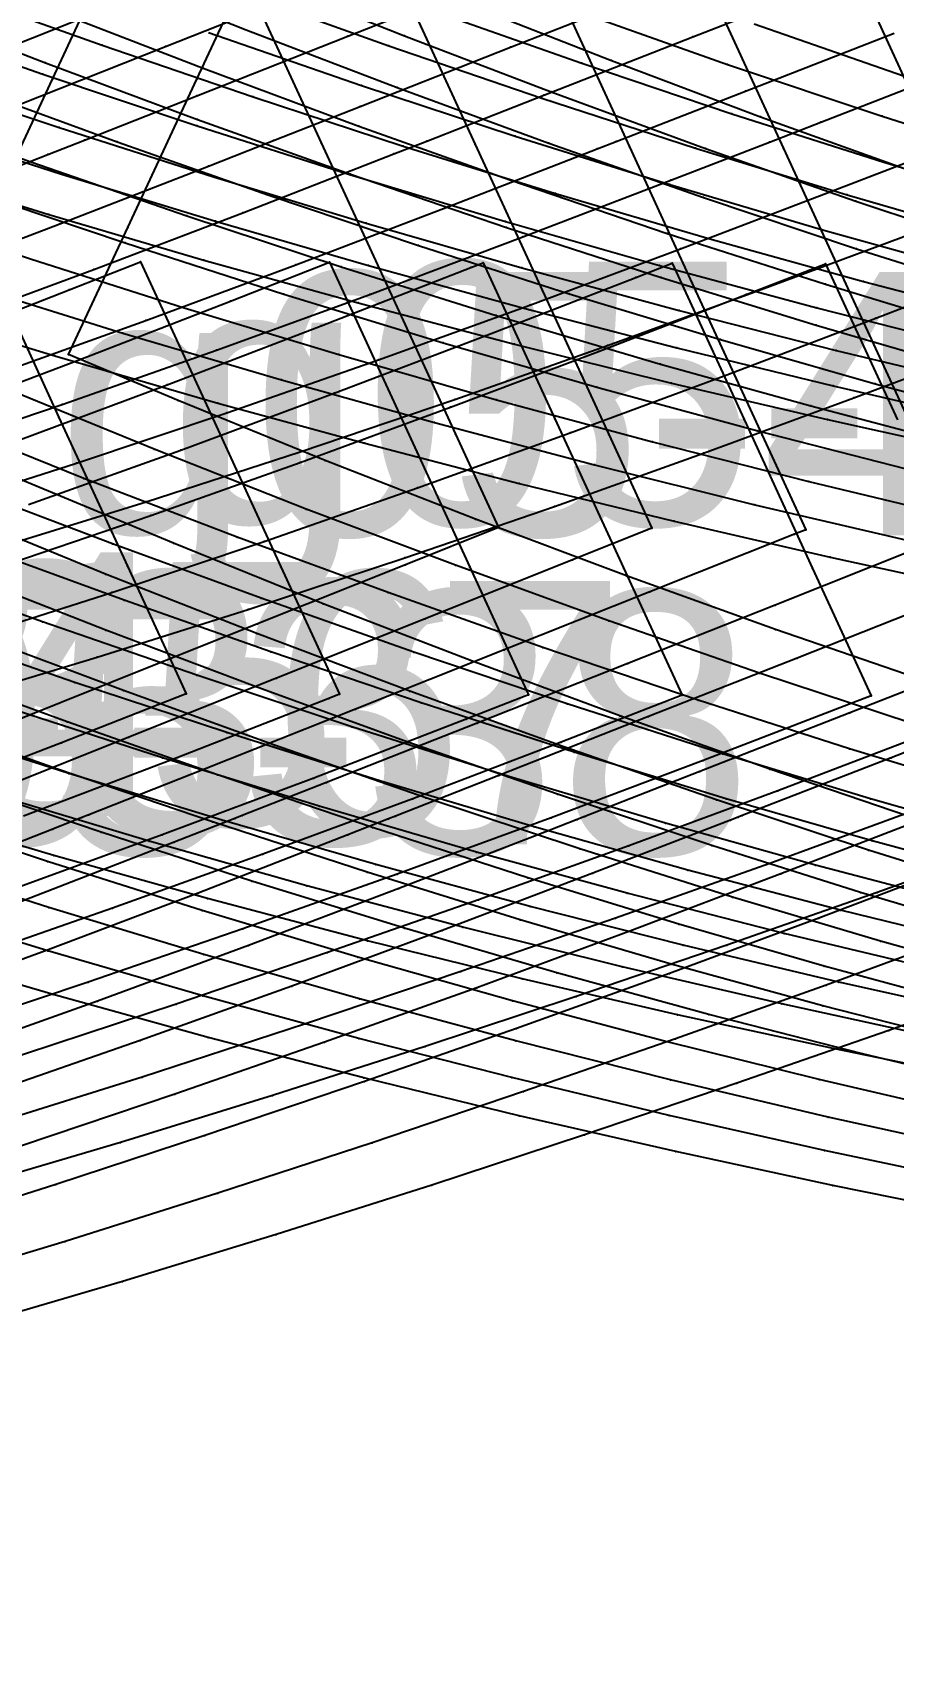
# Model space of a CAD drawing. Extents: x -2408 to 1029, y -526 to 2095.
# Drawn here: x -219 to -137.3, y 1349.2 to 1504.6 of the extents above; entities that cross this region are included whole.
import ezdxf

# ---------------------------------------------------------------- set-up
doc = ezdxf.new("R2010")
doc.units = 0
doc.layers.add('TEXT', color=7, linetype='Continuous')

# ---------------------------------------------------------------- blocks, each defined once
blk = doc.blocks.new(' -30')
at = {"layer": '1'}
for points in [[(-555.126614, 968.744174), (-569.740519, 973.715217), (-583.957737, 978.779047), (-598.040026, 983.991041), (-612.121741, 989.420042), (-626.341554, 995.162423), (-640.271813, 1000.969188), (-641.211014, 1001.363602), (-641.658173, 1001.552505), (-654.491313, 1006.952368), (-668.314998, 1012.789888), (-682.332241, 1018.726726), (-696.206515, 1024.618779), (-709.062424, 1030.09346), (-705.398722, 1037.958529), (-699.037878, 1051.61368)], [(318.337823, 1078.588526), (324.656628, 1064.865272), (331.128043, 1050.810587), (337.397954, 1037.193554), (341.476479, 1028.3358), (332.67395, 1024.812805), (318.612559, 1019.189992), (304.623987, 1013.601533), (290.473653, 1007.954145), (276.094572, 1002.222342), (273.450279, 1001.171188), (272.829819, 1000.922089), (261.800264, 996.540208), (247.75161, 991.036685), (233.544141, 985.642384), (219.371839, 980.464949), (204.897519, 975.358333), (190.61272, 970.499773), (175.89827, 965.724167), (161.474439, 961.294645), (147.270055, 957.182145), (132.709902, 953.223638)]]:
    blk.add_lwpolyline(points, dxfattribs=at)
at = {"layer": '14'}
blk.add_lwpolyline([(-554.715743, 981.995033), (-569.19848, 986.9827), (-583.328373, 992.069288), (-597.67518, 997.436942), (-611.940886, 1003.014693), (-625.885646, 1008.720417), (-636.292, 1013.072281), (-636.292076, 1013.072281), (-636.295509, 1013.064804), (-630.680852, 1025.118075), (-624.11852, 1039.205766), (-617.238503, 1053.975449), (-617.238503, 1053.975449), (-612.923028, 1052.206039), (-598.88844, 1046.521615), (-584.771804, 1040.976659), (-570.602837, 1035.635222), (-556.146623, 1030.432034)], dxfattribs=at)
at = {"layer": '2'}
for p in [(341.476479, 1028.3358), (-636.295509, 1013.064804)]:
    blk.add_point(p, dxfattribs=at)
at = {"layer": '3'}
for p in [(324.656628, 1064.865272), (331.128043, 1050.810587), (-584.771804, 1040.976659), (-624.11852, 1039.205766), (337.397954, 1037.193554), (-570.602837, 1035.635222), (-630.680852, 1025.118075), (332.67395, 1024.812805), (318.612559, 1019.189992), (304.623987, 1013.601533), (-636.292076, 1013.072281), (-636.292, 1013.072281), (-625.885646, 1008.720417), (-611.940886, 1003.014693), (-597.67518, 997.436942), (-626.341554, 995.162423), (-583.328373, 992.069288), (-612.121741, 989.420042), (-569.19848, 986.9827), (-598.040026, 983.991041), (-583.957737, 978.779047), (-569.740519, 973.715217)]:
    blk.add_point(p, dxfattribs=at)
at = {"layer": '4'}
for p in [(-636.292076, 1013.072281), (-636.292, 1013.072281)]:
    blk.add_point(p, dxfattribs=at)
blk = doc.blocks.new(' -31')
at = {"layer": '1'}
for points in [[(-546.168244, 961.610386), (-560.347986, 966.041115), (-574.789409, 970.814433), (-589.384613, 975.878556), (-603.910771, 981.136811), (-618.413336, 986.593646), (-632.792547, 992.241055), (-647.2214, 998.153363), (-654.896774, 1001.350937), (-655.374374, 1001.552124), (-661.462179, 1004.089911), (-675.439672, 1009.920464), (-689.56731, 1015.812902), (-703.667413, 1021.693208), (-717.425938, 1027.43046), (-722.946625, 1029.732361), (-719.306886, 1037.546035), (-712.961379, 1051.168307)], [(-571.206755, 1044.459492), (-557.023991, 1039.506951)], [(332.130361, 1078.422281), (338.4346, 1064.730689), (344.82474, 1050.852546), (351.105329, 1037.212323), (355.190239, 1028.340683), (347.677331, 1025.336233), (333.684744, 1019.743), (319.5571, 1014.098568), (305.542513, 1008.502237), (291.223184, 1002.787725), (287.16589, 1001.172028), (286.552792, 1000.924835), (277.016839, 997.130407), (262.706587, 991.540984), (248.583159, 986.212805), (234.087524, 980.916619), (219.857867, 975.87892), (205.622968, 971.021377), (191.274264, 966.332788), (176.777294, 961.830073), (162.292495, 957.58023), (147.544273, 953.509194), (132.93039, 949.727028)]]:
    blk.add_lwpolyline(points, dxfattribs=at)
at = {"layer": '14'}
blk.add_lwpolyline([(-556.197772, 978.04769), (-570.71022, 982.841463), (-585.017713, 987.808352), (-599.562903, 993.069454), (-613.740031, 998.398511), (-628.18245, 1004.075581), (-642.195981, 1009.819267), (-650.007172, 1013.071976), (-650.008011, 1013.072281), (-650.01152, 1013.064804), (-644.396845, 1025.118088), (-637.834502, 1039.205775), (-630.954475, 1053.975449), (-630.954475, 1053.975449), (-619.60841, 1049.367727), (-604.405046, 1043.328069), (-590.492016, 1038.00261), (-575.830816, 1032.625574), (-561.575868, 1027.640981), (-547.460029, 1022.954062)], dxfattribs=at)
at = {"layer": '2'}
blk.add_point((355.190239, 1028.340683), dxfattribs=at)
at = {"layer": '3'}
for p in [(338.4346, 1064.730689), (344.82474, 1050.852546), (-604.405046, 1043.328069), (-637.834502, 1039.205775), (-590.492016, 1038.00261), (351.105329, 1037.212323), (-575.830816, 1032.625574), (-561.575868, 1027.640981), (347.677331, 1025.336233), (333.684744, 1019.743), (319.5571, 1014.098568), (305.542513, 1008.502237), (-628.18245, 1004.075581), (-613.740031, 998.398511), (-599.562903, 993.069454), (-632.792547, 992.241055), (-585.017713, 987.808352), (-618.413336, 986.593646), (-570.71022, 982.841463), (-603.910771, 981.136811), (-589.384613, 975.878556), (-574.789409, 970.814433), (-560.347986, 966.041115)]:
    blk.add_point(p, dxfattribs=at)
blk = doc.blocks.new(' -32')
at = {"layer": '1'}
for points in [[(-547.398689, 957.94196), (-561.10481, 962.021127), (-575.21923, 966.479684), (-589.872546, 971.357826), (-604.079493, 976.298572), (-618.600649, 981.556692), (-632.775872, 986.905142), (-647.150864, 992.551079), (-661.282531, 998.311466), (-668.593979, 1001.343155), (-669.090958, 1001.550827), (-675.427455, 1004.179622), (-689.401819, 1009.976072), (-703.48105, 1015.811328), (-717.472777, 1021.606264), (-731.302416, 1027.330239), (-736.734848, 1029.577408), (-733.031314, 1037.527944), (-726.691241, 1051.138485)], [(-588.118334, 1045.680245), (-573.747795, 1040.606701), (-559.068408, 1035.682334), (-545.043277, 1031.231598)], [(131.220497, 1018.445942), (145.752876, 1022.224506), (160.195872, 1026.232034), (174.597374, 1030.48259), (188.631312, 1034.876482), (202.885353, 1039.597651), (217.472892, 1044.690018), (231.574709, 1049.847768), (245.806485, 1055.258173), (259.789032, 1060.730029), (271.347237, 1065.315628), (274.125396, 1066.417904), (288.46595, 1072.11752), (302.608638, 1077.738949)], [(345.916914, 1078.269089), (352.226522, 1064.5658), (358.538991, 1050.856301), (364.82154, 1037.211813), (368.953018, 1028.239059), (367.889338, 1027.814234), (354.172729, 1022.342552), (340.32829, 1016.828539), (326.21317, 1011.215339), (311.875114, 1005.523453), (300.883141, 1001.169281), (300.238895, 1000.912933), (297.489484, 999.824994), (283.125429, 994.180019), (268.751064, 988.674201), (254.273598, 983.326862), (239.671953, 978.105214), (225.089148, 973.051832), (210.364599, 968.146057), (195.655611, 963.47221), (181.238031, 959.126345), (166.393119, 954.903956), (151.730816, 950.981879), (136.760752, 947.22716)]]:
    blk.add_lwpolyline(points, dxfattribs=at)
at = {"layer": '14'}
blk.add_lwpolyline([(-547.869195, 971.30855), (-562.163671, 975.645597), (-576.51792, 980.265068), (-591.27833, 985.269421), (-605.969177, 990.474472), (-620.29887, 995.744541), (-634.852344, 1001.321915), (-649.071391, 1007.024441), (-663.723526, 1013.072052), (-663.723984, 1013.072281), (-663.727493, 1013.064804), (-658.112836, 1025.118075), (-651.550504, 1039.205766), (-644.670486, 1053.975449), (-644.670486, 1053.975449), (-633.682431, 1049.535537), (-619.437093, 1043.890796), (-605.102571, 1038.402861), (-590.719169, 1033.118414), (-576.037771, 1027.966365), (-561.50025, 1023.118116), (-546.884833, 1018.510793)], dxfattribs=at)
at = {"layer": '2'}
blk.add_point((368.953018, 1028.239059), dxfattribs=at)
at = {"layer": '3'}
for p in [(352.226522, 1064.5658), (358.538991, 1050.856301), (-573.747795, 1040.606701), (-605.102571, 1038.402861), (364.82154, 1037.211813), (-559.068408, 1035.682334), (-590.719169, 1033.118414), (-576.037771, 1027.966365), (367.889338, 1027.814234), (-561.50025, 1023.118116), (354.172729, 1022.342552), (340.32829, 1016.828539), (326.21317, 1011.215339), (311.875114, 1005.523453), (-634.852344, 1001.321915), (300.238895, 1000.912933), (300.883141, 1001.169281), (297.489484, 999.824994), (-620.29887, 995.744541), (-605.969177, 990.474472), (-632.775872, 986.905142), (-591.27833, 985.269421), (-618.600649, 981.556692), (-576.51792, 980.265068), (-604.079493, 976.298572), (-562.163671, 975.645597), (-589.872546, 971.357826), (-575.21923, 966.479684), (-561.10481, 962.021127)]:
    blk.add_point(p, dxfattribs=at)
at = {"layer": '4'}
for p in [(300.238895, 1000.912933), (300.883141, 1001.169281)]:
    blk.add_point(p, dxfattribs=at)
blk = doc.blocks.new(' -33')
at = {"layer": '1'}
for points in [[(-545.149032, 953.489389), (-559.232663, 957.409186), (-573.264929, 961.57915), (-587.762905, 966.154363), (-602.382815, 971.016992), (-616.743148, 976.006816), (-631.099971, 981.177403), (-645.33917, 986.503052), (-659.78629, 992.156968), (-673.873731, 997.871882), (-682.281036, 1001.3311), (-682.806625, 1001.551514), (-688.225036, 1003.783401), (-702.54612, 1009.702672), (-716.502524, 1015.48381), (-730.499472, 1021.292551), (-744.362144, 1027.055798), (-750.445557, 1029.588776), (-746.741071, 1037.541389), (-740.393803, 1051.167375)], [(-602.056997, 1045.826686), (-587.562063, 1040.709532), (-573.327678, 1035.917621), (-558.893429, 1031.312961), (-544.508707, 1026.990242)], [(134.079505, 1015.688423), (148.839588, 1019.383526), (163.675903, 1023.352798), (178.271132, 1027.510495), (192.971397, 1031.957475), (207.179358, 1036.510142), (221.72836, 1041.429301), (236.236683, 1046.582096), (250.637788, 1051.918362), (264.767873, 1057.335993), (279.065367, 1062.943275), (285.062695, 1065.316849), (293.363699, 1068.602246), (307.309375, 1074.134018), (321.33089, 1079.704903), (335.201751, 1085.223713), (349.071618, 1090.749711), (353.139229, 1092.372131), (359.660655, 1078.208832), (365.989945, 1064.462811), (372.269339, 1050.82515), (378.545277, 1037.194993)], [(379.101655, 1026.653663), (365.205599, 1021.131295), (351.214287, 1015.587585), (336.924522, 1009.942887), (322.617196, 1004.311147), (314.599247, 1001.169128), (313.911743, 1000.89592), (308.153438, 998.643203), (293.983596, 993.144724), (279.776812, 987.744295), (265.567846, 982.512143), (251.24589, 977.424028), (236.778171, 972.451509), (222.351953, 967.667013), (207.617936, 962.994501), (193.064115, 958.612652), (178.346321, 954.423466), (163.665673, 950.487449), (149.114829, 946.819649), (134.323275, 943.323471)]]:
    blk.add_lwpolyline(points, dxfattribs=at)
at = {"layer": '14'}
for points in [[(-546.027894, 966.87797), (-560.157262, 970.903811), (-574.216292, 975.171093), (-588.977959, 979.915293), (-603.527283, 984.834254), (-618.011682, 989.94154), (-632.130203, 995.1012), (-646.486415, 1000.558219), (-660.505987, 1006.127055), (-674.718011, 1011.948869), (-677.439651, 1013.072128), (-677.440033, 1013.072281), (-677.443466, 1013.064804), (-671.828808, 1025.118075), (-665.266477, 1039.205766), (-658.386459, 1053.975449)], [(-637.534459, 1045.648573), (-623.530547, 1040.239618), (-608.744363, 1034.744457), (-594.398171, 1029.637681), (-579.459447, 1024.567432), (-564.441276, 1019.737663), (-550.099897, 1015.387705)], [(290.383148, 1053.761826), (297.205089, 1038.945869), (303.712027, 1024.81404), (309.280891, 1012.721558), (309.280128, 1012.721252), (309.280109, 1012.721252), (297.443515, 1008.064399), (283.2111, 1002.58065)]]:
    blk.add_lwpolyline(points, dxfattribs=at)
at = {"layer": '2'}
blk.add_point((309.280891, 1012.721558), dxfattribs=at)
at = {"layer": '3'}
for p in [(307.309375, 1074.134018), (365.989945, 1064.462811), (372.269339, 1050.82515), (-623.530547, 1040.239618), (-587.562063, 1040.709532), (297.205089, 1038.945869), (-573.327678, 1035.917621), (-608.744363, 1034.744457), (-558.893429, 1031.312961), (-594.398171, 1029.637681), (-579.459447, 1024.567432), (303.712027, 1024.81404), (365.205599, 1021.131295), (-564.441276, 1019.737663), (351.214287, 1015.587585), (309.280109, 1012.721252), (309.280128, 1012.721252), (336.924522, 1009.942887), (297.443515, 1008.064399), (322.617196, 1004.311147), (313.911743, 1000.89592), (314.599247, 1001.169128), (308.153438, 998.643203), (-632.130203, 995.1012), (-618.011682, 989.94154), (-603.527283, 984.834254), (-631.099971, 981.177403), (-588.977959, 979.915293), (-616.743148, 976.006816), (-574.216292, 975.171093), (-602.382815, 971.016992), (-560.157262, 970.903811), (-587.762905, 966.154363), (-573.264929, 961.57915), (-559.232663, 957.409186)]:
    blk.add_point(p, dxfattribs=at)
at = {"layer": '4'}
for p in [(309.280109, 1012.721252), (309.280128, 1012.721252), (313.911743, 1000.89592), (314.599247, 1001.169128)]:
    blk.add_point(p, dxfattribs=at)
at = {"layer": 'TEXT', "color": 7}
blk.add_text('g05-33', height=25, dxfattribs=at).set_placement((192.21, 1002))
blk = doc.blocks.new(' -34')
at = {"layer": '1'}
for points in [[(-550.517715, 951.218091), (-564.581737, 955.018842), (-578.356641, 958.999216), (-592.684289, 963.396074), (-607.461636, 968.182291), (-622.171485, 973.173693), (-636.435727, 978.203608), (-651.027226, 983.531141), (-665.113804, 988.889181), (-679.549962, 994.62091), (-693.934179, 1000.484594), (-695.977249, 1001.323013), (-696.523972, 1001.548691), (-708.082124, 1006.297628), (-722.42343, 1012.204415), (-736.525376, 1018.024239), (-750.311137, 1023.723572), (-764.211731, 1029.481049), (-760.648042, 1037.131367), (-754.324817, 1050.70573)], [(-620.337866, 1047.54854), (-605.886402, 1042.376982), (-591.365894, 1037.408624), (-576.770702, 1032.658443), (-562.376413, 1028.227201), (-547.633795, 1023.955926)], [(135.1284, 1012.579824), (150.057391, 1016.1527), (164.758572, 1019.91402), (179.568786, 1023.950956), (194.379777, 1028.240371), (209.054884, 1032.744153), (223.482136, 1037.425702), (238.006944, 1042.392402), (252.197434, 1047.46892), (266.586454, 1052.815817), (281.016151, 1058.348302), (295.30853, 1063.94776), (298.778954, 1065.316315), (309.449209, 1069.524197), (323.790231, 1075.183594), (337.957864, 1080.777469), (351.903869, 1086.286333), (365.701351, 1091.739034), (366.924133, 1092.222443), (373.462202, 1078.023018), (379.795192, 1064.268981)], [(380.438332, 1021.669266), (366.443046, 1016.161306), (352.340214, 1010.61292), (338.105237, 1005.014728), (328.316116, 1001.167145), (327.640305, 1000.900879), (323.77489, 999.382238), (309.583376, 993.859295), (295.338138, 988.470214), (281.109108, 983.246678), (266.762095, 978.134692), (252.286896, 973.137388), (237.838157, 968.31986), (223.103092, 963.607844), (208.533138, 959.17013), (193.822696, 954.922633), (179.127966, 950.917417), (164.555811, 947.175497), (149.750125, 943.602201), (134.836432, 940.230283)]]:
    blk.add_lwpolyline(points, dxfattribs=at)
at = {"layer": '14'}
for points in [[(-546.292898, 963.232399), (-560.020345, 966.931315), (-573.867632, 970.917508), (-588.30422, 975.33142), (-602.811568, 980.016268), (-617.108707, 984.856855), (-631.029806, 989.757501), (-645.856265, 995.162899), (-659.969788, 1000.515376), (-674.380798, 1006.222042), (-688.357245, 1011.922673), (-691.155624, 1013.072128), (-691.156006, 1013.072281), (-691.159515, 1013.064804), (-685.544858, 1025.118075), (-678.982526, 1039.205766), (-672.102509, 1053.975449)], [(-652.905865, 1046.33417), (-638.502068, 1040.769044), (-624.057153, 1035.389493), (-609.541973, 1030.201112), (-594.718427, 1025.138568), (-580.056483, 1020.377516), (-565.320814, 1015.85095), (-551.061635, 1011.727243)], [(282.94124, 1045.473685), (297.342031, 1051.0929), (304.099159, 1053.761826), (304.099159, 1053.761826), (310.9211, 1038.945869), (317.428038, 1024.81404), (322.996902, 1012.721558), (322.996101, 1012.721252), (322.995644, 1012.7211), (321.972214, 1012.318899), (307.630625, 1006.716876), (292.984256, 1001.141484)]]:
    blk.add_lwpolyline(points, dxfattribs=at)
at = {"layer": '2'}
for p in [(304.099159, 1053.761826), (322.996902, 1012.721558)]:
    blk.add_point(p, dxfattribs=at)
at = {"layer": '3'}
for p in [(323.790231, 1075.183594), (309.449209, 1069.524197), (298.778954, 1065.316315), (295.30853, 1063.94776), (304.099159, 1053.761826), (297.342031, 1051.0929), (-605.886402, 1042.376982), (-638.502068, 1040.769044), (310.9211, 1038.945869), (-591.365894, 1037.408624), (-624.057153, 1035.389493), (-576.770702, 1032.658443), (-609.541973, 1030.201112), (-562.376413, 1028.227201), (-594.718427, 1025.138568), (317.428038, 1024.81404), (-580.056483, 1020.377516), (-565.320814, 1015.85095), (366.443046, 1016.161306), (321.972214, 1012.318899), (322.995644, 1012.7211), (322.996101, 1012.721252), (352.340214, 1010.61292), (307.630625, 1006.716876), (338.105237, 1005.014728), (327.640305, 1000.900879), (328.316116, 1001.167145), (323.77489, 999.382238), (309.583376, 993.859295), (-631.029806, 989.757501), (295.338138, 988.470214), (-617.108707, 984.856855), (-602.811568, 980.016268), (-636.435727, 978.203608), (-588.30422, 975.33142), (-622.171485, 973.173693), (-573.867632, 970.917508), (-607.461636, 968.182291), (-560.020345, 966.931315), (-592.684289, 963.396074), (-578.356641, 958.999216), (-564.581737, 955.018842)]:
    blk.add_point(p, dxfattribs=at)
at = {"layer": '4'}
for p in [(298.778954, 1065.316315), (304.099159, 1053.761826), (322.995644, 1012.7211), (322.996101, 1012.721252), (327.640305, 1000.900879), (328.316116, 1001.167145)]:
    blk.add_point(p, dxfattribs=at)
at = {"layer": 'TEXT', "color": 7}
blk.add_text('g05-34', height=25, dxfattribs=at).set_placement((203.51, 1001.18))
blk = doc.blocks.new(' -35')
at = {"layer": '1'}
for points in [[(-550.179271, 947.552343), (-564.687605, 951.275287), (-579.084588, 955.230128), (-593.413641, 959.423363), (-607.946936, 963.933398), (-622.645994, 968.730844), (-637.340933, 973.733531), (-651.917128, 978.892163), (-666.263816, 984.163044), (-680.707805, 989.680632), (-695.103331, 995.395223), (-709.428529, 1001.214715), (-709.673004, 1001.314545), (-710.240784, 1001.54686), (-723.529996, 1006.981665), (-737.834248, 1012.851331), (-751.717857, 1018.56868), (-765.729484, 1024.354546), (-777.958221, 1029.415512), (-774.363027, 1037.133492), (-768.03641, 1050.715187)], [(-623.014092, 1043.64081), (-608.486627, 1038.611402), (-593.903747, 1033.795453), (-579.233857, 1029.197618), (-564.815979, 1024.932485), (-550.004161, 1020.814638)], [(132.402557, 1008.742196), (147.14449, 1012.057185), (162.022554, 1015.636288), (176.658411, 1019.391969), (191.655861, 1023.485728), (206.169946, 1027.687836), (220.786767, 1032.164237), (235.164821, 1036.810364), (249.762016, 1041.7702), (263.998619, 1046.832929), (278.099179, 1052.042997), (292.219216, 1057.421194), (306.303614, 1062.892786), (312.493324, 1065.319824), (320.732604, 1068.550538), (334.993237, 1074.162745), (349.26085, 1079.793399), (363.240981, 1085.323904), (377.097833, 1090.818459)], [(381.191424, 1016.463064), (367.197694, 1010.992232), (352.979751, 1005.437899), (342.032928, 1001.165466), (341.328278, 1000.889893), (338.645045, 999.843195), (324.395031, 994.319508), (310.122707, 988.916618), (295.777125, 983.645488), (281.137255, 978.433597), (266.689322, 973.449837), (251.956224, 968.528416), (237.405527, 963.853334), (222.877869, 959.398779), (208.204056, 955.124754), (193.609526, 951.100939), (178.818648, 947.251648), (164.247615, 943.680786), (149.353601, 940.252384), (134.579422, 937.067447)]]:
    blk.add_lwpolyline(points, dxfattribs=at)
at = {"layer": '14'}
for points in [[(-551.27341, 960.91653), (-565.396014, 964.608791), (-579.64267, 968.598995), (-594.495935, 973.029855), (-609.422368, 977.744659), (-624.13107, 982.628705), (-638.776166, 987.69986), (-653.040461, 992.815067), (-667.56699, 998.217291), (-681.748244, 1003.716345), (-696.126109, 1009.501428), (-704.870987, 1013.071899), (-704.871979, 1013.072281), (-704.875488, 1013.064804), (-699.260831, 1025.118075), (-692.698499, 1039.205766), (-685.818481, 1053.975449)], [(-659.857225, 1043.739088), (-645.797305, 1038.406831), (-631.700723, 1033.253456), (-617.297163, 1028.197277), (-603.067458, 1023.419731), (-588.770455, 1018.847618), (-574.405683, 1014.494099), (-559.735662, 1010.305546), (-545.238088, 1006.416427)], [(279.815377, 1039.124053), (294.201358, 1044.566132), (308.39992, 1050.064681), (317.815151, 1053.761826), (317.815151, 1053.761826), (324.637097, 1038.945874), (331.144041, 1024.814047), (336.712914, 1012.721558), (336.712112, 1012.721252), (336.711998, 1012.721176), (330.768901, 1010.399033), (316.325273, 1004.817432), (301.918447, 999.41246), (287.364578, 994.123794)]]:
    blk.add_lwpolyline(points, dxfattribs=at)
at = {"layer": '2'}
for p in [(317.815151, 1053.761826), (336.712914, 1012.721558)]:
    blk.add_point(p, dxfattribs=at)
at = {"layer": '3'}
for p in [(334.993237, 1074.162745), (320.732604, 1068.550538), (312.493324, 1065.319824), (306.303614, 1062.892786), (292.219216, 1057.421194), (317.815151, 1053.761826), (308.39992, 1050.064681), (294.201358, 1044.566132), (-608.486627, 1038.611402), (324.637097, 1038.945874), (-593.903747, 1033.795453), (-631.700723, 1033.253456), (-579.233857, 1029.197618), (-617.297163, 1028.197277), (-564.815979, 1024.932485), (331.144041, 1024.814047), (-603.067458, 1023.419731), (-588.770455, 1018.847618), (-574.405683, 1014.494099), (336.711998, 1012.721176), (336.712112, 1012.721252), (-559.735662, 1010.305546), (330.768901, 1010.399033), (367.197694, 1010.992232), (316.325273, 1004.817432), (352.979751, 1005.437899), (341.328278, 1000.889893), (342.032928, 1001.165466), (301.918447, 999.41246), (338.645045, 999.843195), (324.395031, 994.319508), (310.122707, 988.916618), (-638.776166, 987.69986), (-624.13107, 982.628705), (295.777125, 983.645488), (-609.422368, 977.744659), (-637.340933, 973.733531), (-594.495935, 973.029855), (-622.645994, 968.730844), (-579.64267, 968.598995), (-607.946936, 963.933398), (-565.396014, 964.608791), (-593.413641, 959.423363), (-579.084588, 955.230128), (-564.687605, 951.275287)]:
    blk.add_point(p, dxfattribs=at)
at = {"layer": '4'}
for p in [(312.493324, 1065.319824), (317.815151, 1053.761826), (336.711998, 1012.721176), (336.712112, 1012.721252), (341.328278, 1000.889893), (342.032928, 1001.165466)]:
    blk.add_point(p, dxfattribs=at)
at = {"layer": 'TEXT', "color": 7}
blk.add_text('g05-35', height=25, dxfattribs=at).set_placement((214.64, 1000.31))
blk = doc.blocks.new(' -36')
at = {"layer": '1'}
for points in [[(-546.088026, 943.170944), (-560.933354, 946.717948), (-575.51271, 950.448781), (-589.957954, 954.406344), (-604.404219, 958.623304), (-618.897854, 963.098694), (-633.213269, 967.739666), (-647.673371, 972.626913), (-661.873992, 977.607779), (-676.349423, 982.865193), (-690.433545, 988.167029), (-704.883824, 993.825173), (-718.837954, 999.459586), (-723.384781, 1001.313019), (-723.95607, 1001.548462), (-733.142492, 1005.297678), (-747.164186, 1011.035515), (-761.100629, 1016.750202), (-775.020843, 1022.468556), (-788.754488, 1028.120391), (-791.710129, 1029.338455), (-788.080243, 1037.130921), (-781.752408, 1050.715209)], [(-647.277517, 1047.486629), (-633.11935, 1042.429324), (-618.791001, 1037.518718), (-604.521144, 1032.846354), (-590.059062, 1028.344219), (-575.426927, 1024.038162), (-560.829603, 1019.996645), (-545.966284, 1016.130939)], [(134.224027, 1006.014801), (149.116599, 1009.235017), (163.875123, 1012.647883), (178.853424, 1016.344791), (193.504608, 1020.192428), (208.138447, 1024.267282), (222.669504, 1028.546404), (237.385666, 1033.120538), (251.782084, 1037.832761), (266.020717, 1042.723992), (280.281963, 1047.830555), (294.57199, 1053.124361), (308.728113, 1058.514717), (323.073791, 1064.090717), (326.210251, 1065.317764), (337.305057, 1069.658394), (351.458665, 1075.196744), (365.447101, 1080.671039), (379.593423, 1086.207642)], [(384.326717, 1012.268359), (370.267248, 1006.795088), (356.122026, 1001.307085), (355.749817, 1001.163483), (355.012627, 1000.877609), (341.959213, 995.842649), (327.665091, 990.406515), (313.365199, 985.106301), (298.96887, 979.947551), (284.431298, 974.897587), (269.941111, 970.007791), (255.322968, 965.246675), (240.723951, 960.691952), (225.785996, 956.252088), (211.066507, 952.102962), (196.44568, 948.202843), (181.61533, 944.469296), (166.641703, 940.921957), (151.713226, 937.602397), (136.533123, 934.443816)]]:
    blk.add_lwpolyline(points, dxfattribs=at)
at = {"layer": '14'}
for points in [[(-548.262858, 956.720712), (-563.008501, 960.325957), (-577.495392, 964.129015), (-592.109715, 968.236476), (-606.655787, 972.581535), (-621.283972, 977.194614), (-635.695682, 981.960896), (-650.048226, 986.902204), (-664.694738, 992.121262), (-678.93506, 997.378161), (-693.501993, 1002.978901), (-707.598588, 1008.608284), (-718.588028, 1013.072281), (-718.588104, 1013.072357), (-718.591461, 1013.064804), (-712.976803, 1025.118075), (-706.414472, 1039.205766), (-699.534454, 1053.975449)], [(-683.234201, 1047.528873), (-668.828007, 1041.963218), (-654.388899, 1036.565905), (-639.884626, 1031.34536), (-625.064302, 1026.229331), (-610.423134, 1021.40198), (-595.712985, 1016.789458), (-580.110424, 1012.168741), (-565.841012, 1008.193847), (-550.928137, 1004.28606)], [(287.377879, 1036.903154), (301.54363, 1042.181581), (316.150261, 1047.766654), (330.362783, 1053.303469), (331.531143, 1053.761826), (331.531143, 1053.761826), (338.353084, 1038.945869), (344.860022, 1024.81404), (350.428886, 1012.721558), (350.4282, 1012.721252), (350.428123, 1012.721252), (338.938778, 1008.260973), (324.861905, 1002.891461), (310.637429, 997.630582), (296.362728, 992.506399), (282.056179, 987.509353)]]:
    blk.add_lwpolyline(points, dxfattribs=at)
at = {"layer": '2'}
for p in [(331.531143, 1053.761826), (350.428886, 1012.721558)]:
    blk.add_point(p, dxfattribs=at)
at = {"layer": '3'}
for p in [(351.458665, 1075.196744), (337.305057, 1069.658394), (326.210251, 1065.317764), (323.073791, 1064.090717), (308.728113, 1058.514717), (331.531143, 1053.761826), (294.57199, 1053.124361), (330.362783, 1053.303469), (316.150261, 1047.766654), (-633.11935, 1042.429324), (301.54363, 1042.181581), (338.353084, 1038.945869), (-618.791001, 1037.518718), (-604.521144, 1032.846354), (-590.059062, 1028.344219), (-625.064302, 1026.229331), (344.860022, 1024.81404), (-575.426927, 1024.038162), (-610.423134, 1021.40198), (-560.829603, 1019.996645), (-595.712985, 1016.789458), (-580.110424, 1012.168741), (350.428123, 1012.721252), (350.4282, 1012.721252), (-565.841012, 1008.193847), (338.938778, 1008.260973), (370.267248, 1006.795088), (324.861905, 1002.891461), (355.012627, 1000.877609), (355.749817, 1001.163483), (356.122026, 1001.307085), (310.637429, 997.630582), (341.959213, 995.842649), (296.362728, 992.506399), (327.665091, 990.406515), (313.365199, 985.106301), (-635.695682, 981.960896), (298.96887, 979.947551), (-621.283972, 977.194614), (-606.655787, 972.581535), (-592.109715, 968.236476), (-633.213269, 967.739666), (-577.495392, 964.129015), (-618.897854, 963.098694), (-563.008501, 960.325957), (-604.404219, 958.623304), (-589.957954, 954.406344), (-575.51271, 950.448781), (-560.933354, 946.717948)]:
    blk.add_point(p, dxfattribs=at)
at = {"layer": '4'}
for p in [(326.210251, 1065.317764), (331.531143, 1053.761826), (350.428123, 1012.721252), (350.4282, 1012.721252), (355.012627, 1000.877609), (355.749817, 1001.163483)]:
    blk.add_point(p, dxfattribs=at)
at = {"layer": 'TEXT', "color": 7}
blk.add_text('g05-36', height=25, dxfattribs=at).set_placement((225.76, 999.46))
blk = doc.blocks.new(' -37')
at = {"layer": '1'}
for points in [[(-549.536998, 940.671178), (-565.043626, 944.260929), (-579.719997, 947.898719), (-594.142438, 951.72686), (-608.849022, 955.888202), (-623.617591, 960.320251), (-638.286424, 964.958592), (-652.924611, 969.802679), (-667.209652, 974.709338), (-681.741429, 979.865051), (-695.873955, 985.069032), (-710.271104, 990.588289), (-724.184115, 996.091386), (-737.08519, 1001.295547), (-737.676468, 1001.538925), (-738.942784, 1002.050241), (-753.123329, 1007.83247), (-767.397532, 1013.662201), (-781.548446, 1019.452861), (-795.680384, 1025.253665)], [(-795.469422, 1050.712958), (-789.089718, 1064.408584), (-782.591893, 1078.357843), (-775.937805, 1092.642593), (-766.970075, 1089.043448), (-752.915268, 1083.417652), (-738.993879, 1077.861156), (-724.949048, 1072.272666), (-710.710633, 1066.62802), (-707.876892, 1065.511169), (-696.377933, 1060.979036), (-681.952298, 1055.380489), (-667.660078, 1049.986986), (-653.116476, 1044.702242), (-638.756824, 1039.689667), (-624.082034, 1034.780541), (-609.641131, 1030.172545), (-594.830878, 1025.688203), (-580.212215, 1021.508686), (-565.268897, 1017.490239), (-550.459273, 1013.747483)], [(119.558447, 1000.158091), (134.488433, 1003.039354), (149.358465, 1006.111226), (164.19812, 1009.390589), (178.614819, 1012.78758), (193.882304, 1016.617294), (208.518037, 1020.516576), (223.145579, 1024.640197), (237.847507, 1029.016523), (252.348872, 1033.564236), (266.603241, 1038.261127), (280.969472, 1043.218578), (295.267437, 1048.350026), (309.517842, 1053.631149), (323.960309, 1059.126424), (338.130296, 1064.619204), (339.925804, 1065.318832), (352.209141, 1070.105026), (366.334854, 1075.613246)], [(368.72139, 1000.874786), (355.579303, 995.816777), (341.223809, 990.374284), (326.713546, 985.019872), (312.254181, 979.859861), (298.025051, 974.926161), (283.478154, 970.017862), (268.968087, 965.28685), (254.315715, 960.702782), (239.918335, 956.399406), (225.151075, 952.199995), (210.505552, 948.252075), (195.627925, 944.462208), (181.036996, 940.95584), (166.062631, 937.568278), (151.222245, 934.417364), (136.163859, 931.425551), (121.347156, 928.678531)]]:
    blk.add_lwpolyline(points, dxfattribs=at)
at = {"layer": '14'}
for points in [[(-553.237313, 954.534323), (-568.379553, 958.140841), (-583.259256, 961.944398), (-597.557565, 965.85972), (-612.502695, 970.21447), (-627.378426, 974.800606), (-642.339139, 979.649843), (-657.08287, 984.638499), (-671.428996, 989.667837), (-686.062971, 994.971475), (-700.629162, 1000.45663), (-714.837109, 1006.029099), (-729.274886, 1011.844156), (-732.303543, 1013.072128), (-732.304001, 1013.072281), (-732.30751, 1013.064804), (-726.692853, 1025.118075), (-720.130521, 1039.205766), (-713.250504, 1053.975449)], [(-689.955286, 1044.841239), (-675.135504, 1039.217935), (-660.278699, 1033.778931), (-645.35426, 1028.526784), (-630.939279, 1023.664606), (-615.877905, 1018.815825), (-600.745907, 1014.193047), (-586.139404, 1009.976964), (-570.870374, 1005.829338), (-555.538676, 1001.918483)], [(284.14063, 1030.870978), (298.59491, 1036.045353), (313.146264, 1041.429529), (327.498179, 1046.880215), (341.815176, 1052.421998), (345.247154, 1053.761826), (345.247154, 1053.761826), (352.069095, 1038.945869), (358.576033, 1024.81404), (364.144897, 1012.721558), (364.144325, 1012.721329), (364.144096, 1012.721252), (362.403649, 1012.046407), (348.207575, 1006.573782), (333.75007, 1001.128419), (319.141126, 995.796442), (304.48299, 990.600012), (289.793064, 985.533452), (275.043086, 980.604876)]]:
    blk.add_lwpolyline(points, dxfattribs=at)
at = {"layer": '2'}
for p in [(345.247154, 1053.761826), (364.144897, 1012.721558)]:
    blk.add_point(p, dxfattribs=at)
at = {"layer": '3'}
for p in [(352.209141, 1070.105026), (338.130296, 1064.619204), (339.925804, 1065.318832), (323.960309, 1059.126424), (309.517842, 1053.631149), (345.247154, 1053.761826), (341.815176, 1052.421998), (295.267437, 1048.350026), (327.498179, 1046.880215), (313.146264, 1041.429529), (-638.756824, 1039.689667), (352.069095, 1038.945869), (298.59491, 1036.045353), (-624.082034, 1034.780541), (-609.641131, 1030.172545), (-594.830878, 1025.688203), (358.576033, 1024.81404), (-630.939279, 1023.664606), (-580.212215, 1021.508686), (-615.877905, 1018.815825), (-565.268897, 1017.490239), (-600.745907, 1014.193047), (362.403649, 1012.046407), (364.144096, 1012.721252), (364.144325, 1012.721329), (-586.139404, 1009.976964), (-570.870374, 1005.829338), (348.207575, 1006.573782), (333.75007, 1001.128419), (319.141126, 995.796442), (355.579303, 995.816777), (304.48299, 990.600012), (341.223809, 990.374284), (289.793064, 985.533452), (326.713546, 985.019872), (312.254181, 979.859861), (-627.378426, 974.800606), (298.025051, 974.926161), (-612.502695, 970.21447), (-597.557565, 965.85972), (-638.286424, 964.958592), (-583.259256, 961.944398), (-623.617591, 960.320251), (-568.379553, 958.140841), (-608.849022, 955.888202), (-594.142438, 951.72686), (-579.719997, 947.898719), (-565.043626, 944.260929)]:
    blk.add_point(p, dxfattribs=at)
at = {"layer": '4'}
for p in [(339.925804, 1065.318832), (345.247154, 1053.761826), (364.144096, 1012.721252), (364.144325, 1012.721329)]:
    blk.add_point(p, dxfattribs=at)
at = {"layer": 'TEXT', "color": 7}
blk.add_text('g05-37', height=25, dxfattribs=at).set_placement((236.94, 998.62))
blk = doc.blocks.new(' -38')
at = {"layer": '1'}
for points in [[(-549.17449, 937.395282), (-564.172123, 940.704734), (-579.143841, 944.22643), (-593.828656, 947.92436), (-608.681233, 951.919878), (-623.447312, 956.148027), (-638.167271, 960.606987), (-652.657825, 965.21925), (-667.255307, 970.063828), (-681.801836, 975.066497), (-696.291356, 980.224635), (-710.820775, 985.582316), (-725.18559, 991.077982), (-739.227644, 996.639557), (-750.781097, 1001.297531), (-751.389313, 1001.545792), (-753.491003, 1002.393675), (-767.610999, 1008.101741), (-781.824876, 1013.84348), (-795.779607, 1019.480303)], [(-796.232949, 1078.518825), (-789.705811, 1092.530975), (-779.740493, 1088.559275), (-765.795537, 1083.010435), (-751.744405, 1077.431822), (-737.442516, 1071.768726), (-723.460326, 1066.2429), (-721.593781, 1065.509262), (-709.14404, 1060.616054), (-695.10222, 1055.193849), (-680.700302, 1049.789536), (-666.390865, 1044.60093), (-651.86658, 1039.534499), (-637.201431, 1034.63018), (-622.54811, 1029.949667), (-608.05136, 1025.548041), (-593.266315, 1021.301709), (-578.334457, 1017.259113), (-563.427684, 1013.462461), (-548.820473, 1009.960823)], [(123.016186, 997.959636), (138.273801, 1000.824781), (153.322849, 1003.849998), (168.500453, 1007.11267), (183.235101, 1010.4933), (198.316014, 1014.177251), (213.128926, 1018.018919), (228.09919, 1022.129395), (242.599865, 1026.33312), (257.447983, 1030.867697), (272.228826, 1035.616539), (286.486875, 1040.421015), (301.133357, 1045.567185), (315.692085, 1050.865387), (330.229563, 1056.311505), (344.275493, 1061.693402), (353.640518, 1065.321579), (358.500034, 1067.204314), (372.765039, 1072.74267)], [(372.742773, 997.141267), (358.320956, 991.658059), (344.128589, 986.416153), (329.60502, 981.207307), (315.174494, 976.166699), (300.041979, 971.031052), (285.892736, 966.381595), (271.183397, 961.723385), (256.567472, 957.290031), (241.745368, 953.00383), (227.176045, 949.002989), (212.243566, 945.11853), (197.426699, 941.475858), (182.395818, 937.991698), (167.365762, 934.716064), (152.248748, 931.626818), (137.299767, 928.769494), (122.109905, 926.061426)]]:
    blk.add_lwpolyline(points, dxfattribs=at)
at = {"layer": '14'}
for points in [[(-548.345285, 950.207254), (-563.175652, 953.505247), (-577.957604, 957.010234), (-592.476624, 960.693889), (-607.137884, 964.67407), (-621.73458, 968.887432), (-636.267032, 973.317595), (-650.893257, 977.999417), (-665.30186, 982.811348), (-679.30642, 987.656541), (-694.327577, 993.023309), (-708.573041, 998.299243), (-723.16608, 1003.924681), (-737.278336, 1009.546382), (-746.019135, 1013.071899), (-746.019974, 1013.072281), (-746.023483, 1013.064804), (-740.408826, 1025.118075), (-733.846494, 1039.205766), (-726.966476, 1053.975449)], [(-712.308872, 1048.217699), (-698.007677, 1042.708981), (-683.62422, 1037.330167), (-669.20928, 1032.125264), (-654.470625, 1027.004771), (-639.929006, 1022.161042), (-625.323363, 1017.51357), (-610.653421, 1013.074381), (-595.662161, 1008.783984), (-580.863962, 1004.792976), (-566.008692, 1001.018653), (-551.102029, 997.452711)], [(119.220692, 984.378815), (134.014915, 987.079317), (148.768111, 989.954893), (163.483969, 993.016082), (178.513735, 996.353236), (193.142249, 999.812041), (207.722623, 1003.469562), (222.251785, 1007.326255), (237.068672, 1011.480938), (251.484607, 1015.741065), (265.839999, 1020.199777), (280.001393, 1024.812972), (294.904799, 1029.89651), (309.0697, 1034.92466), (323.338564, 1040.157322), (337.405313, 1045.452835), (351.437154, 1050.840185), (358.963165, 1053.761826), (358.963165, 1053.761826), (365.785106, 1038.945869)], [(368.60817, 1009.155058), (354.421862, 1003.75921), (340.284165, 998.532283), (325.998783, 993.403265), (311.682901, 988.399044), (297.31357, 983.509987), (282.898169, 978.759315), (268.354946, 974.143311), (253.83341, 969.726377), (239.076039, 965.446552), (224.441367, 961.41823), (209.753002, 957.58873), (195.014266, 953.956908), (179.902294, 950.44814), (165.071806, 947.211889), (150.20081, 944.167781), (135.292497, 941.313157), (120.216259, 938.622201)]]:
    blk.add_lwpolyline(points, dxfattribs=at)
at = {"layer": '2'}
blk.add_point((358.963165, 1053.761826), dxfattribs=at)
at = {"layer": '3'}
for p in [(358.500034, 1067.204314), (353.640518, 1065.321579), (344.275493, 1061.693402), (330.229563, 1056.311505), (358.963165, 1053.761826), (315.692085, 1050.865387), (351.437154, 1050.840185), (301.133357, 1045.567185), (337.405313, 1045.452835), (286.486875, 1040.421015), (323.338564, 1040.157322), (-637.201431, 1034.63018), (309.0697, 1034.92466), (-622.54811, 1029.949667), (294.904799, 1029.89651), (-608.05136, 1025.548041), (-593.266315, 1021.301709), (-625.323363, 1017.51357), (-578.334457, 1017.259113), (-563.427684, 1013.462461), (-610.653421, 1013.074381), (-595.662161, 1008.783984), (-580.863962, 1004.792976), (354.421862, 1003.75921), (-566.008692, 1001.018653), (340.284165, 998.532283), (325.998783, 993.403265), (358.320956, 991.658059), (311.682901, 988.399044), (344.128589, 986.416153), (297.31357, 983.509987), (329.60502, 981.207307), (315.174494, 976.166699), (-636.267032, 973.317595), (300.041979, 971.031052), (-621.73458, 968.887432), (285.892736, 966.381595), (-607.137884, 964.67407), (-638.167271, 960.606987), (-592.476624, 960.693889), (-623.447312, 956.148027), (-577.957604, 957.010234), (-563.175652, 953.505247), (-608.681233, 951.919878), (-593.828656, 947.92436), (-579.143841, 944.22643), (-564.172123, 940.704734)]:
    blk.add_point(p, dxfattribs=at)
at = {"layer": '4'}
for p in [(353.640518, 1065.321579), (358.963165, 1053.761826)]:
    blk.add_point(p, dxfattribs=at)
at = {"layer": 'TEXT', "color": 7}
blk.add_text('g05-38', height=25, dxfattribs=at).set_placement((248.03, 997.74))
blk = doc.blocks.new(' -39')
at = {"layer": '1'}
for points in [[(-549.529295, 934.361248), (-564.535652, 937.543096), (-579.294051, 940.865493), (-594.210439, 944.445963), (-608.74346, 948.169501), (-623.541269, 952.212173), (-638.283165, 956.486251), (-652.952613, 960.972167), (-667.279614, 965.559094), (-681.833281, 970.406735), (-696.159356, 975.344522), (-710.611662, 980.487132), (-724.770656, 985.711709), (-739.095536, 991.198618), (-753.24907, 996.776907), (-764.484177, 1001.280136), (-765.109634, 1001.536407), (-767.485263, 1002.489666), (-781.677951, 1008.220886), (-795.904778, 1013.956777)], [(-793.440447, 1088.484297), (-779.537609, 1082.96476), (-765.648304, 1077.464968), (-751.708798, 1071.960969), (-737.618473, 1066.416272), (-735.30838, 1065.512314), (-723.183282, 1060.767818), (-708.925899, 1055.272839), (-694.621465, 1049.9073), (-680.25487, 1044.704049), (-665.92535, 1039.703311), (-651.438478, 1034.844798), (-636.958934, 1030.196749), (-622.347235, 1025.727268), (-607.829158, 1021.516035), (-593.092423, 1017.4779), (-578.563008, 1013.721235), (-563.717708, 1010.102746), (-548.604151, 1006.63477)], [(120.460439, 994.740936), (135.559119, 997.426291), (150.570357, 1000.280769), (165.50669, 1003.313833), (180.440507, 1006.549348), (195.457158, 1010.017214), (210.210505, 1013.637595), (224.999399, 1017.481557), (239.294236, 1021.404311), (254.516026, 1025.809017), (269.042059, 1030.236455), (283.595017, 1034.894707), (297.864698, 1039.672803), (312.292316, 1044.705744), (326.637272, 1049.894272), (340.954818, 1055.231175), (355.236348, 1060.664412), (367.355995, 1065.322647)], [(368.891684, 990.541382), (354.766985, 985.34326), (340.474022, 980.249385), (326.050681, 975.254689), (311.673727, 970.402362), (297.01612, 965.605862), (282.544657, 961.04305), (267.955798, 956.631239), (253.377553, 952.421584), (238.61777, 948.366901), (223.934031, 944.541689), (209.151466, 940.896136), (194.373578, 937.45255), (179.378019, 934.159646), (164.51737, 931.092732), (149.483109, 928.184177), (134.551585, 925.483686), (119.669525, 922.972593)]]:
    blk.add_lwpolyline(points, dxfattribs=at)
at = {"layer": '14'}
for points in [[(-553.393472, 948.142375), (-568.597582, 951.451346), (-583.754813, 954.965825), (-598.855704, 958.712109), (-613.682583, 962.652486), (-628.654201, 966.890039), (-643.560282, 971.353927), (-658.562591, 976.079333), (-673.340516, 980.944525), (-688.062694, 985.976099), (-702.375743, 991.025822), (-716.992, 996.357949), (-731.243012, 1001.75886), (-745.721811, 1007.451969), (-759.735794, 1013.072205), (-759.736023, 1013.072281), (-759.739456, 1013.064804), (-754.124798, 1025.118075), (-747.562467, 1039.205766), (-740.682449, 1053.975449)], [(-719.616796, 1045.761335), (-704.900043, 1040.17713), (-690.153771, 1034.761476), (-675.345223, 1029.517459), (-661.080527, 1024.658558), (-646.145439, 1019.782596), (-631.144878, 1015.112238), (-616.078544, 1010.659798), (-601.574873, 1006.606813), (-586.383279, 1002.601867), (-571.135147, 998.816587), (-554.93492, 995.038613)], [(123.230635, 982.330992), (137.684655, 984.904751), (153.540877, 987.921749), (168.638532, 990.993933), (183.343571, 994.184911), (198.356177, 997.652795), (213.320697, 1001.324315), (228.233832, 1005.199912), (242.73741, 1009.179982), (257.539702, 1013.459668), (272.281196, 1017.943193), (286.958863, 1022.629949), (301.43666, 1027.4724), (315.985113, 1032.543818), (330.476915, 1037.774917), (345.080031, 1043.199982), (359.482535, 1048.671111), (372.679138, 1053.761826)], [(364.018147, 1002.254273), (349.417778, 996.917945), (334.768619, 991.716009), (320.089688, 986.639203), (305.355223, 981.684435), (289.831776, 976.640529), (275.657516, 972.211889), (260.764846, 967.754209), (245.630299, 963.44125), (230.622392, 959.385918), (215.560643, 955.534004), (200.44838, 951.884311), (185.713739, 948.529376), (170.511823, 945.27408), (155.269365, 942.215085), (139.989554, 939.349648), (124.53858, 936.651619)]]:
    blk.add_lwpolyline(points, dxfattribs=at)
at = {"layer": '3'}
for p in [(355.236348, 1060.664412), (340.954818, 1055.231175), (326.637272, 1049.894272), (359.482535, 1048.671111), (312.292316, 1044.705744), (345.080031, 1043.199982), (297.864698, 1039.672803), (330.476915, 1037.774917), (283.595017, 1034.894707), (315.985113, 1032.543818), (-636.958934, 1030.196749), (301.43666, 1027.4724), (-622.347235, 1025.727268), (286.958863, 1022.629949), (-607.829158, 1021.516035), (-593.092423, 1017.4779), (-631.144878, 1015.112238), (-578.563008, 1013.721235), (-616.078544, 1010.659798), (-563.717708, 1010.102746), (-601.574873, 1006.606813), (-586.383279, 1002.601867), (-571.135147, 998.816587), (349.417778, 996.917945), (334.768619, 991.716009), (320.089688, 986.639203), (354.766985, 985.34326), (305.355223, 981.684435), (340.474022, 980.249385), (289.831776, 976.640529), (326.050681, 975.254689), (311.673727, 970.402362), (-628.654201, 966.890039), (297.01612, 965.605862), (-613.682583, 962.652486), (282.544657, 961.04305), (-598.855704, 958.712109), (-638.283165, 956.486251), (-583.754813, 954.965825), (-623.541269, 952.212173), (-568.597582, 951.451346), (-608.74346, 948.169501), (-594.210439, 944.445963), (-579.294051, 940.865493), (-564.535652, 937.543096)]:
    blk.add_point(p, dxfattribs=at)
at = {"layer": 'TEXT', "color": 7}
blk.add_text('g05-39', height=25, dxfattribs=at).set_placement((-626.85, 996.89))
blk = doc.blocks.new(' -40')
at = {"layer": '1'}
for points in [[(-548.699854, 931.167774), (-563.73113, 934.226303), (-578.64294, 937.434832), (-593.523432, 940.832687), (-608.265674, 944.420964), (-623.037715, 948.262567), (-637.749039, 952.331167), (-652.497749, 956.644366), (-667.086432, 961.132105), (-681.770925, 965.858444), (-695.972976, 970.603217), (-710.883067, 975.745707), (-724.793774, 980.704495), (-739.589348, 986.168049), (-753.704715, 991.568032), (-767.902788, 997.169207), (-778.183975, 1001.285782), (-778.821945, 1001.544342), (-781.708583, 1002.700954), (-796.345923, 1008.574664)], [(-796.508958, 1084.067502), (-782.223648, 1078.495861), (-767.943331, 1072.917151), (-753.8455, 1067.39938), (-749.023895, 1065.513458), (-739.729078, 1061.877866), (-725.40189, 1056.357127), (-711.031624, 1050.950234), (-696.748703, 1045.74392), (-682.263601, 1040.652458), (-667.618612, 1035.700451), (-653.013265, 1030.964924), (-638.183089, 1026.374451), (-623.453167, 1022.041528), (-608.814152, 1017.966122), (-593.964097, 1014.062397), (-579.060969, 1010.366265), (-564.247687, 1006.901154), (-549.253976, 1003.595558)], [(121.653128, 992.244216), (136.614628, 994.810591), (151.722587, 997.578592), (166.954199, 1000.55893), (181.989532, 1003.697902), (196.937981, 1007.022716), (211.885231, 1010.557427), (226.895148, 1014.321071), (241.741659, 1018.257591), (256.469501, 1022.376035), (271.204094, 1026.712692), (285.983141, 1031.283686), (300.593819, 1036.021162), (315.29356, 1041.003823), (329.77987, 1046.10865), (344.369741, 1051.415679), (358.758732, 1056.788266)], [(370.889052, 986.259433), (356.484973, 981.116691), (342.059538, 976.098004), (327.593495, 971.19778), (313.097912, 966.427883), (298.339158, 961.735173), (283.73185, 957.273018), (269.059762, 952.984703), (254.346245, 948.886236), (239.581275, 944.977163), (224.897109, 941.290191), (210.037306, 937.758862), (195.139151, 934.415675), (180.075409, 931.231853), (165.094208, 928.257321), (149.997971, 925.449177), (134.949883, 922.834172), (119.872913, 920.391159)]]:
    blk.add_lwpolyline(points, dxfattribs=at)
at = {"layer": '14'}
for points in [[(-548.47564, 944.07202), (-563.714223, 947.200754), (-578.500073, 950.414068), (-593.242419, 953.818497), (-607.932947, 957.437126), (-623.118157, 961.438904), (-637.686866, 965.524383), (-652.19527, 969.820581), (-666.809009, 974.365372), (-681.198367, 979.039045), (-695.534872, 983.871909), (-710.207219, 988.979317), (-724.446147, 994.094091), (-738.625564, 999.369941), (-753.17555, 1004.995766), (-767.23578, 1010.581536), (-773.451843, 1013.072205), (-773.451996, 1013.072281), (-773.455505, 1013.064804), (-767.840848, 1025.118075), (-761.278516, 1039.205766), (-754.398499, 1053.975449)], [(-738.108749, 1047.627238), (-723.959981, 1042.222143), (-709.731367, 1036.937069), (-695.47746, 1031.814563), (-681.166465, 1026.852444), (-666.52104, 1021.96988), (-652.091413, 1017.360854), (-637.602513, 1012.942418), (-622.14281, 1008.468421), (-608.176315, 1004.644886), (-593.512742, 1000.845936), (-578.799071, 997.245029), (-564.001127, 993.826102), (-549.201675, 990.600189)], [(119.645877, 979.043594), (134.468834, 981.539629), (149.271798, 984.198976), (164.035464, 987.02462), (178.764458, 990.02629), (193.82849, 993.295913), (208.476288, 996.675499), (223.07946, 1000.244369), (237.635153, 1004.002928), (252.50054, 1008.052183), (266.951412, 1012.195616), (281.346333, 1016.528585), (295.682558, 1021.050542), (310.532791, 1025.954694), (324.74548, 1030.848572), (338.904251, 1035.896575), (353.179962, 1041.137101), (367.250711, 1046.424374)], [(369.600955, 999.301814), (355.373379, 994.194059), (341.103706, 989.204328), (326.809043, 984.329167), (312.460237, 979.572827), (297.985237, 974.932961), (283.539905, 970.477412), (269.042873, 966.192814), (254.303845, 962.039126), (239.700788, 958.128461), (225.048384, 954.405727), (210.349543, 950.869867), (195.264972, 947.444333), (180.481349, 944.282595), (165.660123, 941.302486), (150.804193, 938.501618), (135.776107, 935.853619), (120.859171, 933.40286)]]:
    blk.add_lwpolyline(points, dxfattribs=at)
at = {"layer": '3'}
for p in [(344.369741, 1051.415679), (329.77987, 1046.10865), (315.29356, 1041.003823), (353.179962, 1041.137101), (300.593819, 1036.021162), (338.904251, 1035.896575), (285.983141, 1031.283686), (324.74548, 1030.848572), (-638.183089, 1026.374451), (310.532791, 1025.954694), (-623.453167, 1022.041528), (295.682558, 1021.050542), (-608.814152, 1017.966122), (281.346333, 1016.528585), (-593.964097, 1014.062397), (-637.602513, 1012.942418), (-579.060969, 1010.366265), (-622.14281, 1008.468421), (-564.247687, 1006.901154), (-608.176315, 1004.644886), (-593.512742, 1000.845936), (-578.799071, 997.245029), (-564.001127, 993.826102), (355.373379, 994.194059), (341.103706, 989.204328), (326.809043, 984.329167), (356.484973, 981.116691), (312.460237, 979.572827), (342.059538, 976.098004), (297.985237, 974.932961), (283.539905, 970.477412), (327.593495, 971.19778), (-637.686866, 965.524383), (313.097912, 966.427883), (-623.118157, 961.438904), (298.339158, 961.735173), (-607.932947, 957.437126), (283.73185, 957.273018), (-593.242419, 953.818497), (-637.749039, 952.331167), (-578.500073, 950.414068), (-623.037715, 948.262567), (-563.714223, 947.200754), (-608.265674, 944.420964), (-593.523432, 940.832687), (-578.64294, 937.434832), (-563.73113, 934.226303)]:
    blk.add_point(p, dxfattribs=at)
at = {"layer": 'TEXT', "color": 7}
blk.add_text('g05-40', height=25, dxfattribs=at).set_placement((-637.5, 995.91))

msp = doc.modelspace()

# ---------------------------------------------------------------- block references
at = {"layer": '1'}
for name, p in [(' -32', (420.69429, 460.98861)), (' -31', (420.69429, 460.98861)), (' -30', (420.69429, 460.98861)), (' -34', (420.69429, 460.98861)), (' -36', (420.69429, 460.98861)), (' -38', (420.69429, 460.98861)), (' -33', (420.69429, 460.98861)), (' -35', (420.69429, 460.98861)), (' -37', (420.69429, 460.98861)), (' -39', (420.69429, 460.98861)), (' -40', (420.69429, 460.98861)), (' -32', (-514.58038, 429.196867)), (' -34', (-512.877729, 429.098086)), (' -33', (-513.729155, 429.147803)), (' -36', (-507.788996, 429.001375)), (' -35', (-508.640982, 429.051384)), (' -38', (-502.699294, 428.903101)), (' -31', (-515.430888, 429.247568)), (' -37', (-503.551747, 428.953571)), (' -30', (-516.281493, 429.297884)), (' -39', (-498.461818, 428.854057)), (' -40', (-494.224148, 428.804325))]:
    msp.add_blockref(name, p, dxfattribs=at)

doc.saveas('drawing.dxf')
